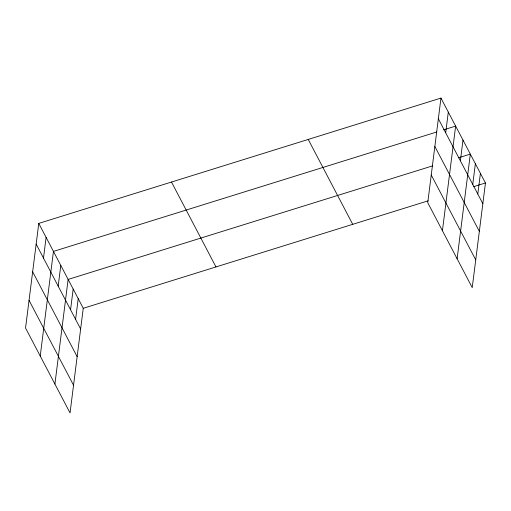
<?xml version="1.0" encoding="UTF-8"?>
<svg xmlns="http://www.w3.org/2000/svg" width="511" height="511" viewBox="0 0 511 511"><rect width="100%" height="100%" fill="white"/><g stroke="black" fill="none" stroke-linecap="round" stroke-linejoin="round"><path stroke-width="0.77" d="M38.766 223.396L25.55 328.024L70.039 412.92L83.255 308.293L38.766 223.396L440.961 98.08L485.45 182.976L472.234 287.604L427.745 202.707L440.961 98.08M43.492 258.093L46.111 237.404M40.228 356.039L53.451 251.412L436.79 131.972M58.177 286.109L60.79 265.42M54.913 384.055L68.129 279.428L432.619 165.858M70.556 309.736L73.175 289.047M75.602 319.356L78.215 298.673M445.688 132.777L448.3 112.088M442.424 230.723L455.64 126.096L443.574 129.858M460.373 160.793L462.985 140.103M457.109 258.738L470.324 154.111L458.258 157.867M472.752 184.42L475.364 163.731M477.791 194.039L480.41 173.35M83.255 308.293L428.135 200.829M473.384 186.732L485.45 182.976M438.349 118.769L482.838 203.665M434.848 146.465L479.337 231.362M431.246 175.005L475.735 259.901M308.235 139.433L352.724 224.329M171.492 182.044L215.981 266.94M36.153 244.086L80.642 328.982M32.653 271.788L77.142 356.678M29.05 300.327L73.539 385.217"/></g></svg>
